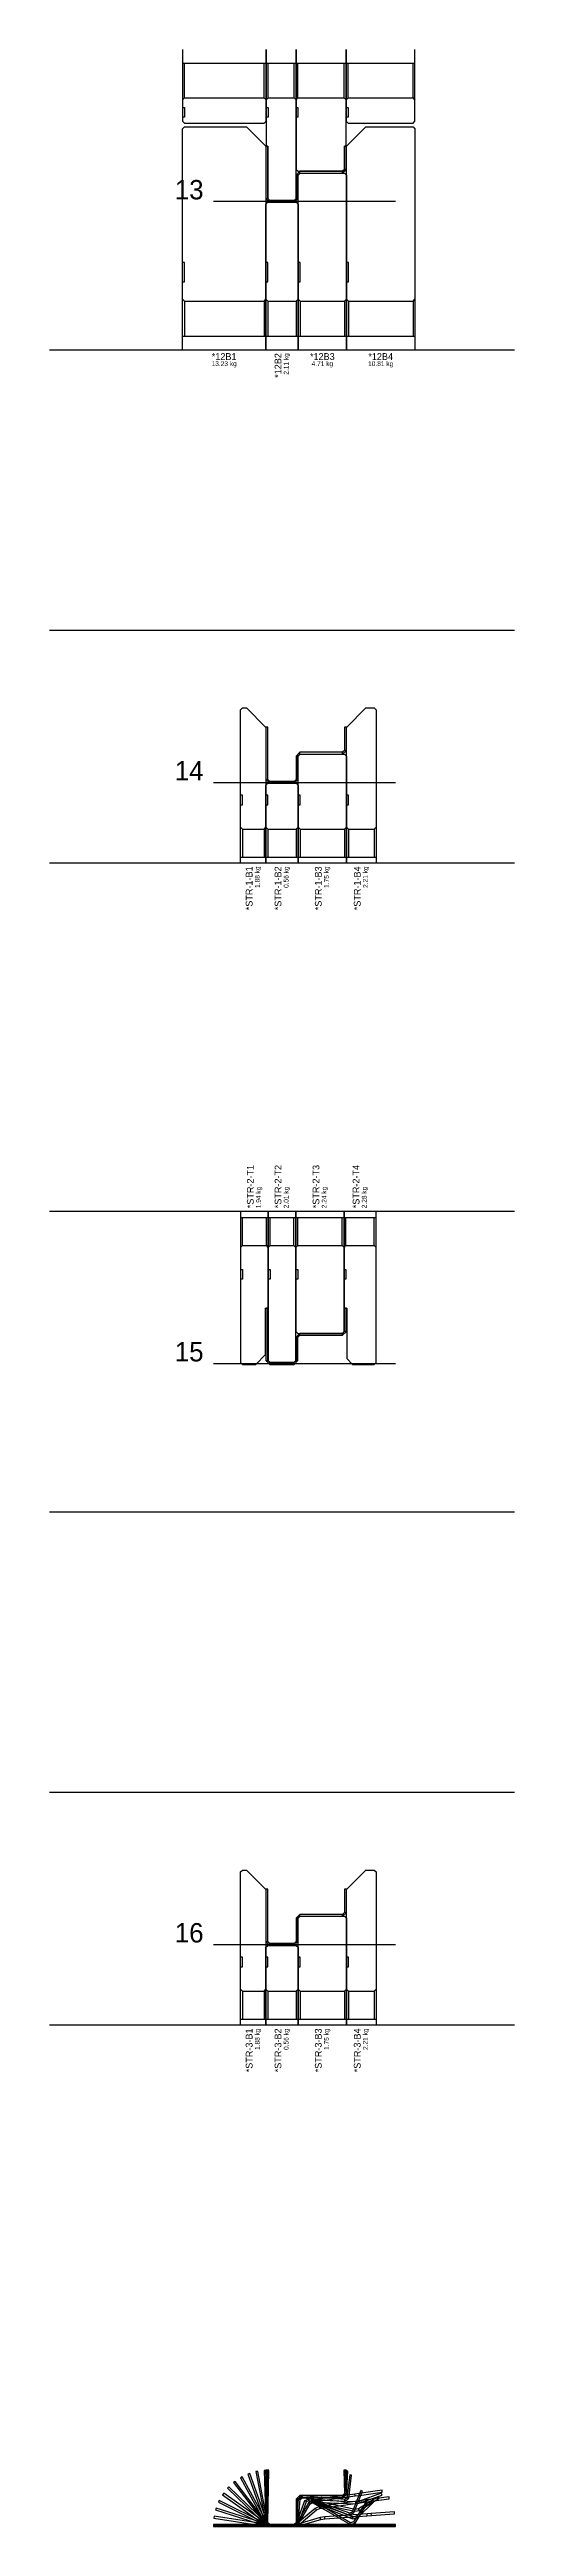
# Model space of a CAD drawing. Extents: x -20 to 662, y -5184 to -4.
# Drawn here: x 422 to 662, y -5184 to -3905 of the extents above; entities that cross this region are included whole.
import ezdxf
from ezdxf.enums import TextEntityAlignment as Align

# ---------------------------------------------------------------- set-up
doc = ezdxf.new("R2010")
doc.units = 0

msp = doc.modelspace()

# ---------------------------------------------------------------- linework, layer by layer
at = {"layer": '0-CAD-polyline', "color": 5}
for p, q in [((490.7, -3912.4), (533.9, -3912.4)), ((490.7, -3912.4), (533.9, -3912.4)), ((491.7, -3930.4), (491.7, -3912.4)), ((491.7, -3930.4), (491.7, -3912.4)), ((532.9, -3930.4), (532.9, -3912.4)), ((532.9, -3930.4), (532.9, -3912.4)), ((533.9, -3912.4), (549.3, -3912.4)), ((533.9, -3912.4), (549.3, -3912.4)), ((534.9, -3930.4), (534.9, -3912.4)), ((534.9, -3930.4), (534.9, -3912.4)), ((548.3, -3930.4), (548.3, -3912.4)), ((548.3, -3930.4), (548.3, -3912.4)), ((549.3, -3912.4), (575.2, -3912.4)), ((549.3, -3912.4), (575.2, -3912.4)), ((550.3, -3930.4), (550.3, -3912.4)), ((550.3, -3930.4), (550.3, -3912.4)), ((574.2, -3930.4), (574.2, -3912.4)), ((574.2, -3930.4), (574.2, -3912.4)), ((575.2, -3912.4), (610.7, -3912.4)), ((575.2, -3912.4), (610.7, -3912.4)), ((576.2, -3930.4), (576.2, -3912.4)), ((576.2, -3930.4), (576.2, -3912.4)), ((609.7, -3930.4), (609.7, -3912.4)), ((609.7, -3930.4), (609.7, -3912.4)), ((490.7, -3931.4), (491.7, -3930.4)), ((490.7, -3935.4), (491.7, -3935.4)), ((491.7, -3930.4), (532.9, -3930.4)), ((491.7, -3935.4), (491.7, -3940.4)), ((533.9, -3931.4), (532.9, -3930.4)), ((533.9, -3931.4), (534.9, -3930.4)), ((533.9, -3935.4), (534.9, -3935.4)), ((534.9, -3930.4), (548.3, -3930.4)), ((534.9, -3935.4), (534.9, -3940.4)), ((549.3, -3931.4), (548.3, -3930.4)), ((549.3, -3931.4), (550.3, -3930.4)), ((549.3, -3935.4), (550.3, -3935.4)), ((550.3, -3930.4), (574.2, -3930.4)), ((550.3, -3935.4), (550.3, -3940.4)), ((575.2, -3931.4), (574.2, -3930.4)), ((575.2, -3931.4), (576.2, -3930.4)), ((575.2, -3935.4), (576.2, -3935.4)), ((576.2, -3930.4), (609.7, -3930.4)), ((576.2, -3935.4), (576.2, -3940.4)), ((610.7, -3931.4), (609.7, -3930.4)), ((491.7, -3940.4), (490.7, -3940.4)), ((534.9, -3940.4), (533.9, -3940.4)), ((550.3, -3940.4), (549.3, -3940.4)), ((576.2, -3940.4), (575.2, -3940.4)), ((550.3, -3970.3), (549.3, -3970.3)), ((551.3, -3969.3), (551.3, -3968.3)), ((573.3, -3969.3), (573.3, -3968.3)), ((575.3, -3967.3), (574.3, -3967.3)), ((533.8, -3982.3), (534.8, -3982.3)), ((535.8, -3984.3), (535.8, -3983.3)), ((542.1, -3984.3), (542.1, -3983.3)), ((548.3, -3984.3), (548.3, -3983.3)), ((550.3, -3982.3), (549.3, -3982.3)), ((550.3, -4270.3), (549.3, -4270.3)), ((551.3, -4269.3), (551.3, -4268.3)), ((573.3, -4269.3), (573.3, -4268.3)), ((575.3, -4267.3), (574.3, -4267.3)), ((533.8, -4282.3), (534.8, -4282.3)), ((535.8, -4284.3), (535.8, -4283.3)), ((542.1, -4284.3), (542.1, -4283.3)), ((548.3, -4284.3), (548.3, -4283.3)), ((550.3, -4282.3), (549.3, -4282.3)), ((520.7, -4508.4), (535, -4508.4)), ((520.7, -4508.4), (535, -4508.4)), ((521.7, -4522.9), (521.7, -4508.4)), ((521.7, -4522.9), (521.7, -4508.4)), ((534, -4522.9), (534, -4508.4)), ((534, -4522.9), (534, -4508.4)), ((535, -4508.4), (549.2, -4508.4)), ((535, -4508.4), (549.2, -4508.4)), ((536, -4522.9), (536, -4508.4)), ((536, -4522.9), (536, -4508.4)), ((548.2, -4522.9), (548.2, -4508.4)), ((548.2, -4522.9), (548.2, -4508.4)), ((549.2, -4508.4), (574.1, -4508.4)), ((549.2, -4508.4), (574.1, -4508.4)), ((550.2, -4522.9), (550.2, -4508.4)), ((550.2, -4522.9), (550.2, -4508.4)), ((573.1, -4522.9), (573.1, -4508.4)), ((573.1, -4522.9), (573.1, -4508.4)), ((574.1, -4508.4), (590.7, -4508.4)), ((574.1, -4508.4), (590.7, -4508.4)), ((575.1, -4522.9), (575.1, -4508.4)), ((575.1, -4522.9), (575.1, -4508.4)), ((589.7, -4522.9), (589.7, -4508.4)), ((589.7, -4522.9), (589.7, -4508.4)), ((520.7, -4523.9), (521.7, -4522.9)), ((521.7, -4522.9), (534, -4522.9)), ((535, -4523.9), (534, -4522.9)), ((535, -4523.9), (536, -4522.9)), ((536, -4522.9), (548.2, -4522.9)), ((549.2, -4523.9), (548.2, -4522.9)), ((549.2, -4523.9), (550.2, -4522.9)), ((550.2, -4522.9), (573.1, -4522.9)), ((574.1, -4523.9), (573.1, -4522.9)), ((574.1, -4523.9), (575.1, -4522.9)), ((575.1, -4522.9), (589.7, -4522.9)), ((590.7, -4523.9), (589.7, -4522.9)), ((520.7, -4535.4), (521.7, -4535.4)), ((521.7, -4535.4), (521.7, -4540.4)), ((535, -4535.4), (536, -4535.4)), ((536, -4535.4), (536, -4540.4)), ((549.2, -4535.4), (550.2, -4535.4)), ((550.2, -4535.4), (550.2, -4540.4)), ((574.1, -4535.4), (575.1, -4535.4)), ((575.1, -4535.4), (575.1, -4540.4)), ((521.7, -4540.4), (520.7, -4540.4)), ((536, -4540.4), (535, -4540.4)), ((550.2, -4540.4), (549.2, -4540.4)), ((575.1, -4540.4), (574.1, -4540.4)), ((550.3, -4570.3), (549.3, -4570.3)), ((551.3, -4569.3), (551.3, -4568.3)), ((573.3, -4569.3), (573.3, -4568.3)), ((575.3, -4567.3), (574.3, -4567.3)), ((533.8, -4582.3), (534.8, -4582.3)), ((535.8, -4584.3), (535.8, -4583.3)), ((542.1, -4584.3), (542.1, -4583.3)), ((548.3, -4584.3), (548.3, -4583.3)), ((550.3, -4582.3), (549.3, -4582.3)), ((550.3, -4870.3), (549.3, -4870.3)), ((551.3, -4869.3), (551.3, -4868.3)), ((573.3, -4869.3), (573.3, -4868.3)), ((575.3, -4867.3), (574.3, -4867.3)), ((533.8, -4882.3), (534.8, -4882.3)), ((535.8, -4884.3), (535.8, -4883.3)), ((542.1, -4884.3), (542.1, -4883.3)), ((548.3, -4884.3), (548.3, -4883.3)), ((550.3, -4882.3), (549.3, -4882.3)), ((550.3, -5170.3), (549.3, -5170.3)), ((551.3, -5169.3), (551.3, -5168.3)), ((556.6, -5172.6), (555.8, -5172.1)), ((558, -5172.1), (558.4, -5171.2)), ((573.3, -5169.3), (573.3, -5168.3)), ((575.3, -5167.3), (574.3, -5167.3)), ((578.4, -5180.4), (578.8, -5179.4)), ((581.1, -5179.8), (580.4, -5179.1)), ((533.5, -5183.2), (534.3, -5182.6)), ((533.8, -5182.3), (534.8, -5182.3)), ((535.8, -5184.3), (535.8, -5183.3)), ((535.8, -5184.3), (535.8, -5183.3)), ((542.1, -5184.3), (542.1, -5183.3)), ((542.1, -5184.3), (542.1, -5183.3)), ((548.3, -5184.3), (548.3, -5183.3)), ((548.3, -5184.3), (548.3, -5183.3)), ((550.3, -5182.3), (549.3, -5182.3)), ((550.6, -5183), (549.8, -5182.5))]:
    msp.add_line(p, q, dxfattribs=at)
at = {"layer": '0-CAD-polyline', "color": 1}
for p, q in [((506.7, -3983.8), (600.7, -3983.8)), ((491.7, -4015.4), (490.7, -4015.4)), ((491.7, -4025.4), (491.7, -4015.4)), ((534.8, -4015.4), (533.8, -4015.4)), ((534.8, -4025.4), (534.8, -4015.4)), ((551.4, -4015.4), (550.4, -4015.4)), ((551.4, -4025.4), (551.4, -4015.4)), ((576.4, -4015.4), (575.4, -4015.4)), ((576.4, -4025.4), (576.4, -4015.4)), ((490.7, -4025.4), (491.7, -4025.4)), ((533.8, -4025.4), (534.8, -4025.4)), ((550.4, -4025.4), (551.4, -4025.4)), ((575.4, -4025.4), (576.4, -4025.4)), ((490.7, -4034.4), (491.7, -4035.4)), ((491.7, -4035.4), (491.7, -4053.4)), ((491.7, -4035.4), (532.8, -4035.4)), ((491.7, -4035.4), (491.7, -4053.4)), ((533.8, -4034.4), (532.8, -4035.4)), ((532.8, -4035.4), (532.8, -4053.4)), ((532.8, -4035.4), (532.8, -4053.4)), ((533.8, -4034.4), (534.8, -4035.4)), ((534.8, -4035.4), (534.8, -4053.4)), ((534.8, -4035.4), (549.4, -4035.4)), ((534.8, -4035.4), (534.8, -4053.4)), ((550.4, -4034.4), (549.4, -4035.4)), ((549.4, -4035.4), (549.4, -4053.4)), ((549.4, -4035.4), (549.4, -4053.4)), ((550.4, -4034.4), (551.4, -4035.4)), ((551.4, -4035.4), (551.4, -4053.4)), ((551.4, -4035.4), (574.4, -4035.4)), ((551.4, -4035.4), (551.4, -4053.4)), ((575.4, -4034.4), (574.4, -4035.4)), ((574.4, -4035.4), (574.4, -4053.4)), ((574.4, -4035.4), (574.4, -4053.4)), ((575.4, -4034.4), (576.4, -4035.4)), ((576.4, -4035.4), (576.4, -4053.4)), ((576.4, -4035.4), (609.7, -4035.4)), ((576.4, -4035.4), (576.4, -4053.4)), ((610.7, -4034.4), (609.7, -4035.4)), ((609.7, -4035.4), (609.7, -4053.4)), ((609.7, -4035.4), (609.7, -4053.4)), ((490.7, -4053.4), (533.8, -4053.4)), ((490.7, -4053.4), (533.8, -4053.4)), ((533.8, -4053.4), (550.4, -4053.4)), ((533.8, -4053.4), (550.4, -4053.4)), ((550.4, -4053.4), (575.4, -4053.4)), ((550.4, -4053.4), (575.4, -4053.4)), ((575.4, -4053.4), (610.7, -4053.4)), ((575.4, -4053.4), (610.7, -4053.4)), ((422.1, -4060.4), (662.1, -4060.4)), ((662.1, -4205.4), (422.1, -4205.4)), ((506.7, -4283.8), (600.7, -4283.8)), ((521.7, -4290.4), (520.7, -4290.4)), ((520.7, -4295.4), (521.7, -4295.4)), ((521.7, -4295.4), (521.7, -4290.4)), ((534.8, -4290.4), (533.8, -4290.4)), ((533.8, -4295.4), (534.8, -4295.4)), ((534.8, -4295.4), (534.8, -4290.4)), ((551.4, -4290.4), (550.4, -4290.4)), ((550.4, -4295.4), (551.4, -4295.4)), ((551.4, -4295.4), (551.4, -4290.4)), ((576.4, -4290.4), (575.4, -4290.4)), ((575.4, -4295.4), (576.4, -4295.4)), ((576.4, -4295.4), (576.4, -4290.4)), ((520.7, -4306.9), (521.7, -4307.9)), ((521.7, -4307.9), (521.7, -4322.4)), ((521.7, -4307.9), (532.8, -4307.9)), ((521.7, -4307.9), (521.7, -4322.4)), ((533.8, -4306.9), (532.8, -4307.9)), ((532.8, -4307.9), (532.8, -4322.4)), ((532.8, -4307.9), (532.8, -4322.4)), ((533.8, -4306.9), (534.8, -4307.9)), ((534.8, -4307.9), (534.8, -4322.4)), ((534.8, -4307.9), (549.4, -4307.9)), ((534.8, -4307.9), (534.8, -4322.4)), ((550.4, -4306.9), (549.4, -4307.9)), ((549.4, -4307.9), (549.4, -4322.4)), ((549.4, -4307.9), (549.4, -4322.4)), ((550.4, -4306.9), (551.4, -4307.9)), ((551.4, -4307.9), (551.4, -4322.4)), ((551.4, -4307.9), (574.4, -4307.9)), ((551.4, -4307.9), (551.4, -4322.4)), ((575.4, -4306.9), (574.4, -4307.9)), ((574.4, -4307.9), (574.4, -4322.4)), ((574.4, -4307.9), (574.4, -4322.4)), ((575.4, -4306.9), (576.4, -4307.9)), ((576.4, -4307.9), (576.4, -4322.4)), ((576.4, -4307.9), (589.7, -4307.9)), ((576.4, -4307.9), (576.4, -4322.4)), ((590.7, -4306.9), (589.7, -4307.9)), ((589.7, -4307.9), (589.7, -4322.4)), ((589.7, -4307.9), (589.7, -4322.4)), ((520.7, -4322.4), (533.8, -4322.4)), ((520.7, -4322.4), (533.8, -4322.4)), ((533.8, -4322.4), (550.4, -4322.4)), ((533.8, -4322.4), (550.4, -4322.4)), ((550.4, -4322.4), (575.4, -4322.4)), ((550.4, -4322.4), (575.4, -4322.4)), ((575.4, -4322.4), (590.7, -4322.4)), ((575.4, -4322.4), (590.7, -4322.4)), ((422.1, -4325.4), (662.1, -4325.4)), ((662.1, -4505.4), (422.1, -4505.4)), ((506.7, -4583.8), (600.7, -4583.8)), ((422.1, -4660.4), (662.1, -4660.4)), ((662.1, -4805.4), (422.1, -4805.4)), ((506.7, -4883.8), (600.7, -4883.8)), ((521.7, -4890.4), (520.7, -4890.4)), ((520.7, -4895.4), (521.7, -4895.4)), ((521.7, -4895.4), (521.7, -4890.4)), ((534.8, -4890.4), (533.8, -4890.4)), ((533.8, -4895.4), (534.8, -4895.4)), ((534.8, -4895.4), (534.8, -4890.4)), ((551.4, -4890.4), (550.4, -4890.4)), ((550.4, -4895.4), (551.4, -4895.4)), ((551.4, -4895.4), (551.4, -4890.4)), ((576.4, -4890.4), (575.4, -4890.4)), ((575.4, -4895.4), (576.4, -4895.4)), ((576.4, -4895.4), (576.4, -4890.4)), ((520.7, -4906.9), (521.7, -4907.9)), ((521.7, -4907.9), (521.7, -4922.4)), ((521.7, -4907.9), (532.8, -4907.9)), ((521.7, -4907.9), (521.7, -4922.4)), ((533.8, -4906.9), (532.8, -4907.9)), ((532.8, -4907.9), (532.8, -4922.4)), ((532.8, -4907.9), (532.8, -4922.4)), ((533.8, -4906.9), (534.8, -4907.9)), ((534.8, -4907.9), (534.8, -4922.4)), ((534.8, -4907.9), (549.4, -4907.9)), ((534.8, -4907.9), (534.8, -4922.4)), ((550.4, -4906.9), (549.4, -4907.9)), ((549.4, -4907.9), (549.4, -4922.4)), ((549.4, -4907.9), (549.4, -4922.4)), ((550.4, -4906.9), (551.4, -4907.9)), ((551.4, -4907.9), (551.4, -4922.4)), ((551.4, -4907.9), (574.4, -4907.9)), ((551.4, -4907.9), (551.4, -4922.4)), ((575.4, -4906.9), (574.4, -4907.9)), ((574.4, -4907.9), (574.4, -4922.4)), ((574.4, -4907.9), (574.4, -4922.4)), ((575.4, -4906.9), (576.4, -4907.9)), ((576.4, -4907.9), (576.4, -4922.4)), ((576.4, -4907.9), (589.7, -4907.9)), ((576.4, -4907.9), (576.4, -4922.4)), ((590.7, -4906.9), (589.7, -4907.9)), ((589.7, -4907.9), (589.7, -4922.4)), ((589.7, -4907.9), (589.7, -4922.4)), ((520.7, -4922.4), (533.8, -4922.4)), ((520.7, -4922.4), (533.8, -4922.4)), ((533.8, -4922.4), (550.4, -4922.4)), ((533.8, -4922.4), (550.4, -4922.4)), ((550.4, -4922.4), (575.4, -4922.4)), ((550.4, -4922.4), (575.4, -4922.4)), ((575.4, -4922.4), (590.7, -4922.4)), ((575.4, -4922.4), (590.7, -4922.4)), ((422.1, -4925.4), (662.1, -4925.4)), ((550.3, -5170.3), (549.3, -5170.3)), ((551.4, -5170.5), (550.4, -5170.4)), ((551.3, -5169.3), (551.3, -5168.3)), ((552.5, -5169.6), (552.6, -5168.6)), ((573.3, -5169.3), (573.3, -5168.3)), ((575.3, -5167.3), (574.3, -5167.3)), ((574.4, -5171.5), (574.5, -5170.5)), ((576.6, -5169.7), (575.6, -5169.6)), ((506.7, -5183.8), (600.7, -5183.8)), ((533.7, -5182.6), (534.6, -5182.4)), ((533.7, -5184.3), (533.7, -5183.3)), ((533.8, -5182.3), (534.8, -5182.3)), ((535.8, -5184.3), (535.8, -5183.3)), ((535.8, -5184.3), (535.8, -5183.3)), ((535.8, -5184.3), (535.8, -5183.3)), ((542.1, -5184.3), (542.1, -5183.3)), ((542.1, -5184.3), (542.1, -5183.3)), ((542.1, -5184.3), (542.1, -5183.3)), ((548.3, -5184.3), (548.3, -5183.3)), ((548.3, -5184.3), (548.3, -5183.3)), ((548.3, -5184.3), (548.3, -5183.3)), ((550.3, -5182.3), (549.3, -5182.3)), ((550.4, -5182.4), (549.4, -5182.4)), ((550.4, -5184.3), (550.4, -5183.3)), ((562.4, -5184.3), (562.4, -5183.3)), ((564.6, -5184.3), (564.6, -5183.3)), ((586.6, -5184.3), (586.6, -5183.3)), ((588.7, -5184.3), (588.7, -5183.3))]:
    msp.add_line(p, q, dxfattribs=at)
at = {"layer": '0-CAD-polyline', "color": 3}
for p, q in [((550.3, -5170.3), (549.3, -5170.3)), ((550.3, -5170.3), (549.3, -5170.3)), ((551.3, -5169.3), (551.3, -5168.3)), ((551.3, -5169.4), (551.3, -5168.4)), ((556.6, -5172.6), (555.8, -5172.1)), ((558.1, -5171.8), (558.1, -5170.8)), ((564.1, -5180.4), (564.1, -5179.4)), ((573.3, -5169.3), (573.3, -5168.3)), ((573.3, -5169.7), (573.3, -5168.7)), ((575.3, -5167.3), (574.3, -5167.3)), ((575.4, -5167.8), (574.4, -5167.8)), ((580.1, -5172.6), (580.1, -5171.6)), ((582.4, -5172.2), (582.1, -5171.3)), ((586.1, -5178.8), (586, -5177.8)), ((588.2, -5178.7), (588.1, -5177.7)), ((533.4, -5183.6), (534, -5182.8)), ((533.6, -5184.2), (533.7, -5183.2)), ((533.8, -5182.4), (534.8, -5182.3)), ((533.8, -5182.3), (534.8, -5182.3)), ((535.8, -5184.3), (535.8, -5183.3)), ((535.8, -5184.3), (535.8, -5183.3)), ((535.8, -5184.3), (535.8, -5183.3)), ((535.8, -5184.3), (535.8, -5183.3)), ((542.1, -5184.3), (542.1, -5183.3)), ((542.1, -5184.3), (542.1, -5183.3)), ((542.1, -5184.3), (542.1, -5183.3)), ((542.1, -5184.3), (542.1, -5183.3)), ((548.3, -5184.3), (548.3, -5183.3)), ((548.3, -5184.3), (548.3, -5183.3)), ((548.3, -5184.3), (548.3, -5183.3)), ((548.3, -5184.3), (548.3, -5183.3)), ((550.3, -5182.3), (549.3, -5182.3)), ((550.3, -5182.3), (549.3, -5182.3)), ((550.6, -5183), (549.8, -5182.5)), ((550.6, -5184), (550.3, -5183.1)), ((562.1, -5180.7), (561.8, -5179.7))]:
    msp.add_line(p, q, dxfattribs=at)
at = {"layer": '0-CAD-polyline', "color": 4}
for p, q in [((550.3, -5170.3), (549.3, -5170.3)), ((551.3, -5169.3), (551.3, -5168.3)), ((556.6, -5172.6), (555.8, -5172.1)), ((558.1, -5172), (558.3, -5171)), ((559.9, -5175.8), (559.2, -5175)), ((561.6, -5175), (561.5, -5174)), ((573.3, -5169.3), (573.3, -5168.3)), ((575.3, -5167.3), (574.3, -5167.3)), ((579.6, -5176.5), (579.8, -5175.6)), ((582.1, -5176.1), (581.6, -5175.2)), ((583.4, -5171.9), (583.3, -5170.9)), ((585.5, -5171.6), (585.4, -5170.6)), ((533.4, -5183.4), (534.1, -5182.7)), ((533.5, -5184), (533.8, -5183)), ((533.8, -5182.3), (534.8, -5182.3)), ((535.8, -5184.3), (535.8, -5183.3)), ((535.8, -5184.3), (535.8, -5183.3)), ((535.8, -5184.3), (535.8, -5183.3)), ((542.1, -5184.3), (542.1, -5183.3)), ((542.1, -5184.3), (542.1, -5183.3)), ((542.1, -5184.3), (542.1, -5183.3)), ((548.3, -5184.3), (548.3, -5183.3)), ((548.3, -5184.3), (548.3, -5183.3)), ((548.3, -5184.3), (548.3, -5183.3)), ((550.3, -5182.3), (549.3, -5182.3)), ((550.6, -5183), (549.8, -5182.5)), ((550.7, -5183.5), (550, -5182.7))]:
    msp.add_line(p, q, dxfattribs=at)
at = {"layer": '0-CAD-polyline', "color": 6}
for p, q in [((550.3, -5170.3), (549.3, -5170.3)), ((551.3, -5169.3), (551.3, -5168.3)), ((556.6, -5172.6), (555.8, -5172.1)), ((558, -5172.2), (558.5, -5171.4)), ((573.3, -5169.3), (573.3, -5168.3)), ((575.3, -5167.3), (574.3, -5167.3)), ((533.5, -5183), (534.4, -5182.5)), ((533.8, -5182.3), (534.8, -5182.3)), ((535.8, -5184.3), (535.8, -5183.3)), ((535.8, -5184.3), (535.8, -5183.3)), ((542.1, -5184.3), (542.1, -5183.3)), ((542.1, -5184.3), (542.1, -5183.3)), ((548.3, -5184.3), (548.3, -5183.3)), ((548.3, -5184.3), (548.3, -5183.3)), ((550.3, -5182.3), (549.3, -5182.3)), ((550.6, -5183), (549.8, -5182.5)), ((577, -5183.2), (577.5, -5182.4)), ((579.8, -5182.6), (578.9, -5182))]:
    msp.add_line(p, q, dxfattribs=at)
at = {"layer": '0-CAD-polyline', "color": 7}
for p, q in [((550.3, -5170.3), (549.3, -5170.3)), ((551.3, -5169.3), (551.3, -5168.3)), ((554.7, -5171.5), (553.7, -5171.1)), ((555.9, -5170.9), (556.3, -5170)), ((573.3, -5169.3), (573.3, -5168.3)), ((575.3, -5167.3), (574.3, -5167.3)), ((576.6, -5178.4), (577, -5177.5)), ((579.2, -5177.3), (578.3, -5176.9)), ((533.6, -5182.8), (534.5, -5182.4)), ((533.8, -5182.3), (534.8, -5182.3)), ((535.8, -5184.3), (535.8, -5183.3)), ((535.8, -5184.3), (535.8, -5183.3)), ((542.1, -5184.3), (542.1, -5183.3)), ((542.1, -5184.3), (542.1, -5183.3)), ((548.3, -5184.3), (548.3, -5183.3)), ((548.3, -5184.3), (548.3, -5183.3)), ((550.3, -5182.3), (549.3, -5182.3)), ((550.6, -5182.8), (549.6, -5182.4))]:
    msp.add_line(p, q, dxfattribs=at)
at = {"layer": '0-CAD-polyline', "color": 2}
for p, q in [((556.6, -5172.6), (555.8, -5172.1)), ((558.1, -5171.6), (557.9, -5170.6)), ((579.9, -5168.6), (579.7, -5167.6)), ((582, -5168.3), (581.8, -5167.3)), ((533.5, -5183.8), (533.9, -5182.9)), ((535.8, -5184.3), (535.8, -5183.3)), ((542.1, -5184.3), (542.1, -5183.3)), ((548.3, -5184.3), (548.3, -5183.3)), ((550.6, -5183), (549.8, -5182.5))]:
    msp.add_line(p, q, dxfattribs=at)
at = {"layer": '0-CAD-polyline', "color": 5}
for points in [[(490.7, -3905.4), (490.7, -3942.4), (491.7, -3943.4), (532.9, -3943.4), (533.9, -3942.4), (533.9, -3905.4)], [(533.9, -3905.4), (533.9, -3955.1), (534.1, -3955.3), (534.8, -3955.3), (534.8, -3982.3), (535.8, -3983.3), (548.3, -3983.3), (549.3, -3982.3), (549.3, -3905.4)], [(549.3, -3905.4), (549.3, -3967.3), (550.3, -3968.3), (573.3, -3968.3), (574.3, -3967.3), (574.3, -3955.3), (575, -3955.3), (575.2, -3955.1), (575.2, -3905.4)], [(575.2, -3905.4), (575.2, -3942.4), (576.2, -3943.4), (609.7, -3943.4), (610.7, -3942.4), (610.7, -3905.4)], [(490.7, -3931.4), (491.7, -3930.4), (532.9, -3930.4), (533.9, -3931.4)], [(533.9, -3931.4), (534.9, -3930.4), (548.3, -3930.4), (549.3, -3931.4)], [(549.3, -3931.4), (550.3, -3930.4), (574.2, -3930.4), (575.2, -3931.4)], [(575.2, -3931.4), (576.2, -3930.4), (609.7, -3930.4), (610.7, -3931.4)], [(534.8, -3955.3), (533.8, -3955.3), (533.8, -3982.3), (535.8, -3984.3), (542.1, -3984.3), (548.3, -3984.3), (550.3, -3982.3), (550.3, -3970.3), (551.3, -3969.3), (573.3, -3969.3), (575.3, -3967.3), (575.3, -3955.3), (574.3, -3955.3), (574.3, -3967.3), (573.3, -3968.3), (551.3, -3968.3), (549.3, -3970.3), (549.3, -3982.3), (548.3, -3983.3), (542.1, -3983.3), (535.8, -3983.3), (534.8, -3982.3), (534.8, -3955.3)], [(534.8, -4255.3), (533.8, -4255.3), (533.8, -4282.3), (535.8, -4284.3), (542.1, -4284.3), (548.3, -4284.3), (550.3, -4282.3), (550.3, -4270.3), (551.3, -4269.3), (573.3, -4269.3), (575.3, -4267.3), (575.3, -4255.3), (574.3, -4255.3), (574.3, -4267.3), (573.3, -4268.3), (551.3, -4268.3), (549.3, -4270.3), (549.3, -4282.3), (548.3, -4283.3), (542.1, -4283.3), (535.8, -4283.3), (534.8, -4282.3), (534.8, -4255.3)], [(520.7, -4505.4), (520.7, -4583.3), (521.7, -4584.3), (528.6, -4584.3), (533.6, -4579.3), (533.6, -4555.3), (534.8, -4555.3), (535, -4555.1), (535, -4505.4)], [(535, -4505.4), (535, -4582.3), (536, -4583.3), (548.2, -4583.3), (549.2, -4582.3), (549.2, -4505.4)], [(549.2, -4505.4), (549.2, -4567.3), (550.2, -4568.3), (573.1, -4568.3), (574.1, -4567.3), (574.1, -4505.4)], [(574.1, -4505.4), (574.1, -4555.1), (574.3, -4555.3), (575.5, -4555.3), (575.5, -4581.3), (578.5, -4584.3), (589.7, -4584.3), (590.7, -4583.3), (590.7, -4505.4)], [(520.7, -4523.9), (521.7, -4522.9), (534, -4522.9), (535, -4523.9)], [(535, -4523.9), (536, -4522.9), (548.2, -4522.9), (549.2, -4523.9)], [(549.2, -4523.9), (550.2, -4522.9), (573.1, -4522.9), (574.1, -4523.9)], [(574.1, -4523.9), (575.1, -4522.9), (589.7, -4522.9), (590.7, -4523.9)], [(534.8, -4555.3), (533.8, -4555.3), (533.8, -4582.3), (535.8, -4584.3), (542.1, -4584.3), (548.3, -4584.3), (550.3, -4582.3), (550.3, -4570.3), (551.3, -4569.3), (573.3, -4569.3), (575.3, -4567.3), (575.3, -4555.3), (574.3, -4555.3), (574.3, -4567.3), (573.3, -4568.3), (551.3, -4568.3), (549.3, -4570.3), (549.3, -4582.3), (548.3, -4583.3), (542.1, -4583.3), (535.8, -4583.3), (534.8, -4582.3), (534.8, -4555.3)], [(534.8, -4855.3), (533.8, -4855.3), (533.8, -4882.3), (535.8, -4884.3), (542.1, -4884.3), (548.3, -4884.3), (550.3, -4882.3), (550.3, -4870.3), (551.3, -4869.3), (573.3, -4869.3), (575.3, -4867.3), (575.3, -4855.3), (574.3, -4855.3), (574.3, -4867.3), (573.3, -4868.3), (551.3, -4868.3), (549.3, -4870.3), (549.3, -4882.3), (548.3, -4883.3), (542.1, -4883.3), (535.8, -4883.3), (534.8, -4882.3), (534.8, -4855.3)], [(517.9, -5161.1), (517.1, -5161.7), (533.5, -5183.2), (535.8, -5184.3), (542.1, -5184.3), (548.3, -5184.3), (550.6, -5183), (556.6, -5172.6), (558, -5172.1), (578.4, -5180.4), (581.1, -5179.8), (589.7, -5171.5), (589, -5170.8), (580.4, -5179.1), (578.8, -5179.4), (558.4, -5171.2), (555.8, -5172.1), (549.8, -5182.5), (548.3, -5183.3), (542.1, -5183.3), (535.8, -5183.3), (534.3, -5182.6), (517.9, -5161.1)], [(535.3, -5155.3), (534.3, -5155.3), (533.8, -5182.3), (535.8, -5184.3), (542.1, -5184.3), (548.3, -5184.3), (550.3, -5182.3), (550.3, -5170.3), (551.3, -5169.3), (573.3, -5169.3), (575.3, -5167.3), (574.9, -5155.3), (573.9, -5155.3), (574.3, -5167.3), (573.3, -5168.3), (551.3, -5168.3), (549.3, -5170.3), (549.3, -5182.3), (548.3, -5183.3), (542.1, -5183.3), (535.8, -5183.3), (534.8, -5182.3), (535.3, -5155.3)]]:
    msp.add_lwpolyline(points, dxfattribs=at)
at = {"layer": '0-CAD-polyline', "color": 1}
for points in [[(490.7, -4060.4), (490.7, -3946.4), (491.7, -3945.4), (523.8, -3945.4), (533.8, -3955.4), (533.8, -4060.4)], [(575.4, -4060.4), (575.4, -3955.4), (585.4, -3945.4), (609.7, -3945.4), (610.7, -3946.4), (610.7, -4060.4)], [(550.4, -4060.4), (550.4, -3970.3), (551.4, -3969.3), (574.4, -3969.3), (575.4, -3970.3), (575.4, -4060.4)], [(533.8, -4060.4), (533.8, -3985.3), (534.8, -3984.3), (549.4, -3984.3), (550.4, -3985.3), (550.4, -4060.4)], [(490.7, -4034.4), (491.7, -4035.4), (532.8, -4035.4), (533.8, -4034.4)], [(533.8, -4034.4), (534.8, -4035.4), (549.4, -4035.4), (550.4, -4034.4)], [(550.4, -4034.4), (551.4, -4035.4), (574.4, -4035.4), (575.4, -4034.4)], [(575.4, -4034.4), (576.4, -4035.4), (609.7, -4035.4), (610.7, -4034.4)], [(520.7, -4325.4), (520.7, -4246.4), (521.7, -4245.4), (523.8, -4245.4), (533.8, -4255.4), (533.8, -4325.4)], [(575.4, -4325.4), (575.4, -4255.4), (585.4, -4245.4), (589.7, -4245.4), (590.7, -4246.4), (590.7, -4325.4)], [(550.4, -4325.4), (550.4, -4270.3), (551.4, -4269.3), (574.4, -4269.3), (575.4, -4270.3), (575.4, -4325.4)], [(533.8, -4325.4), (533.8, -4285.3), (534.8, -4284.3), (549.4, -4284.3), (550.4, -4285.3), (550.4, -4325.4)], [(520.7, -4306.9), (521.7, -4307.9), (532.8, -4307.9), (533.8, -4306.9)], [(533.8, -4306.9), (534.8, -4307.9), (549.4, -4307.9), (550.4, -4306.9)], [(550.4, -4306.9), (551.4, -4307.9), (574.4, -4307.9), (575.4, -4306.9)], [(575.4, -4306.9), (576.4, -4307.9), (589.7, -4307.9), (590.7, -4306.9)], [(520.7, -4925.4), (520.7, -4846.4), (521.7, -4845.4), (523.8, -4845.4), (533.8, -4855.4), (533.8, -4925.4)], [(575.4, -4925.4), (575.4, -4855.4), (585.4, -4845.4), (589.7, -4845.4), (590.7, -4846.4), (590.7, -4925.4)], [(550.4, -4925.4), (550.4, -4870.3), (551.4, -4869.3), (574.4, -4869.3), (575.4, -4870.3), (575.4, -4925.4)], [(533.8, -4925.4), (533.8, -4885.3), (534.8, -4884.3), (549.4, -4884.3), (550.4, -4885.3), (550.4, -4925.4)], [(520.7, -4906.9), (521.7, -4907.9), (532.8, -4907.9), (533.8, -4906.9)], [(533.8, -4906.9), (534.8, -4907.9), (549.4, -4907.9), (550.4, -4906.9)], [(550.4, -4906.9), (551.4, -4907.9), (574.4, -4907.9), (575.4, -4906.9)], [(575.4, -4906.9), (576.4, -4907.9), (589.7, -4907.9), (590.7, -4906.9)], [(529.6, -5155.9), (528.6, -5156), (533.7, -5182.6), (535.8, -5184.3), (542.1, -5184.3), (548.3, -5184.3), (550.4, -5182.4), (551.4, -5170.5), (552.5, -5169.6), (574.4, -5171.5), (576.6, -5169.7), (578, -5157.8), (577, -5157.7), (575.6, -5169.6), (574.5, -5170.5), (552.6, -5168.6), (550.4, -5170.4), (549.4, -5182.4), (548.3, -5183.3), (542.1, -5183.3), (535.8, -5183.3), (534.6, -5182.4), (529.6, -5155.9)], [(534.8, -5155.3), (533.8, -5155.3), (533.8, -5182.3), (535.8, -5184.3), (542.1, -5184.3), (548.3, -5184.3), (550.3, -5182.3), (550.3, -5170.3), (551.3, -5169.3), (573.3, -5169.3), (575.3, -5167.3), (575.3, -5155.3), (574.3, -5155.3), (574.3, -5167.3), (573.3, -5168.3), (551.3, -5168.3), (549.3, -5170.3), (549.3, -5182.3), (548.3, -5183.3), (542.1, -5183.3), (535.8, -5183.3), (534.8, -5182.3), (534.8, -5155.3)], [(506.7, -5183.3), (506.7, -5184.3), (533.7, -5184.3), (535.8, -5184.3), (542.1, -5184.3), (548.3, -5184.3), (550.4, -5184.3), (562.4, -5184.3), (564.6, -5184.3), (586.6, -5184.3), (588.7, -5184.3), (600.7, -5184.3), (600.7, -5183.3), (588.7, -5183.3), (586.6, -5183.3), (564.6, -5183.3), (562.4, -5183.3), (550.4, -5183.3), (548.3, -5183.3), (542.1, -5183.3), (535.8, -5183.3), (533.7, -5183.3), (506.7, -5183.3)]]:
    msp.add_lwpolyline(points, dxfattribs=at)
at = {"layer": '0-CAD-polyline', "color": 2}
msp.add_lwpolyline([(509.7, -5170.9), (509.3, -5171.8), (533.5, -5183.8), (535.8, -5184.3), (542.1, -5184.3), (548.3, -5184.3), (550.6, -5183), (556.6, -5172.6), (558.1, -5171.6), (579.9, -5168.6), (582, -5168.3), (593.8, -5166.6), (593.7, -5165.6), (581.8, -5167.3), (579.7, -5167.6), (557.9, -5170.6), (555.8, -5172.1), (549.8, -5182.5), (548.3, -5183.3), (542.1, -5183.3), (535.8, -5183.3), (533.9, -5182.9), (509.7, -5170.9)], dxfattribs=at)
at = {"layer": '0-CAD-polyline', "color": 4}
for points in [[(514.7, -5163.9), (514, -5164.6), (533.4, -5183.4), (535.8, -5184.3), (542.1, -5184.3), (548.3, -5184.3), (550.6, -5183), (556.6, -5172.6), (558.1, -5172), (579.6, -5176.5), (582.1, -5176.1), (592.3, -5169.7), (591.8, -5168.9), (581.6, -5175.2), (579.8, -5175.6), (558.3, -5171), (555.8, -5172.1), (549.8, -5182.5), (548.3, -5183.3), (542.1, -5183.3), (535.8, -5183.3), (534.1, -5182.7), (514.7, -5163.9)], [(534.8, -5155.3), (533.8, -5155.3), (533.8, -5182.3), (535.8, -5184.3), (542.1, -5184.3), (548.3, -5184.3), (550.3, -5182.3), (550.3, -5170.3), (551.3, -5169.3), (573.3, -5169.3), (575.3, -5167.3), (575.3, -5155.3), (574.3, -5155.3), (574.3, -5167.3), (573.3, -5168.3), (551.3, -5168.3), (549.3, -5170.3), (549.3, -5182.3), (548.3, -5183.3), (542.1, -5183.3), (535.8, -5183.3), (534.8, -5182.3), (534.8, -5155.3)], [(508.1, -5174.9), (507.8, -5175.8), (533.5, -5184), (535.8, -5184.3), (542.1, -5184.3), (548.3, -5184.3), (550.7, -5183.5), (559.9, -5175.8), (561.6, -5175), (583.4, -5171.9), (585.5, -5171.6), (597.4, -5170), (597.3, -5169), (585.4, -5170.6), (583.3, -5170.9), (561.5, -5174), (559.2, -5175), (550, -5182.7), (548.3, -5183.3), (542.1, -5183.3), (535.8, -5183.3), (533.8, -5183), (508.1, -5174.9)]]:
    msp.add_lwpolyline(points, dxfattribs=at)
at = {"layer": '0-CAD-polyline', "color": 6}
for points in [[(521.5, -5158.7), (520.7, -5159.2), (533.5, -5183), (535.8, -5184.3), (542.1, -5184.3), (548.3, -5184.3), (550.6, -5183), (556.6, -5172.6), (558, -5172.2), (577, -5183.2), (579.8, -5182.6), (586.1, -5172.4), (585.3, -5171.8), (578.9, -5182), (577.5, -5182.4), (558.5, -5171.4), (555.8, -5172.1), (549.8, -5182.5), (548.3, -5183.3), (542.1, -5183.3), (535.8, -5183.3), (534.4, -5182.5), (521.5, -5158.7)], [(534.8, -5155.3), (533.8, -5155.3), (533.8, -5182.3), (535.8, -5184.3), (542.1, -5184.3), (548.3, -5184.3), (550.3, -5182.3), (550.3, -5170.3), (551.3, -5169.3), (573.3, -5169.3), (575.3, -5167.3), (575.3, -5155.3), (574.3, -5155.3), (574.3, -5167.3), (573.3, -5168.3), (551.3, -5168.3), (549.3, -5170.3), (549.3, -5182.3), (548.3, -5183.3), (542.1, -5183.3), (535.8, -5183.3), (534.8, -5182.3), (534.8, -5155.3)]]:
    msp.add_lwpolyline(points, dxfattribs=at)
at = {"layer": '0-CAD-polyline', "color": 7}
for points in [[(525.5, -5157), (524.5, -5157.3), (533.6, -5182.8), (535.8, -5184.3), (542.1, -5184.3), (548.3, -5184.3), (550.6, -5182.8), (554.7, -5171.5), (555.9, -5170.9), (576.6, -5178.4), (579.2, -5177.3), (583.7, -5166.1), (582.8, -5165.8), (578.3, -5176.9), (577, -5177.5), (556.3, -5170), (553.7, -5171.1), (549.6, -5182.4), (548.3, -5183.3), (542.1, -5183.3), (535.8, -5183.3), (534.5, -5182.4), (525.5, -5157)], [(534.8, -5155.3), (533.8, -5155.3), (533.8, -5182.3), (535.8, -5184.3), (542.1, -5184.3), (548.3, -5184.3), (550.3, -5182.3), (550.3, -5170.3), (551.3, -5169.3), (573.3, -5169.3), (575.3, -5167.3), (575.3, -5155.3), (574.3, -5155.3), (574.3, -5167.3), (573.3, -5168.3), (551.3, -5168.3), (549.3, -5170.3), (549.3, -5182.3), (548.3, -5183.3), (542.1, -5183.3), (535.8, -5183.3), (534.8, -5182.3), (534.8, -5155.3)]]:
    msp.add_lwpolyline(points, dxfattribs=at)
at = {"layer": '0-CAD-polyline', "color": 3}
for points in [[(533.8, -5155.4), (532.8, -5155.4), (533.8, -5182.4), (535.8, -5184.3), (542.1, -5184.3), (548.3, -5184.3), (550.3, -5182.3), (550.3, -5170.3), (551.3, -5169.4), (573.3, -5169.7), (575.4, -5167.8), (576, -5155.8), (575, -5155.8), (574.4, -5167.8), (573.3, -5168.7), (551.3, -5168.4), (549.3, -5170.3), (549.3, -5182.3), (548.3, -5183.3), (542.1, -5183.3), (535.8, -5183.3), (534.8, -5182.3), (533.8, -5155.4)], [(534.8, -5155.3), (533.8, -5155.3), (533.8, -5182.3), (535.8, -5184.3), (542.1, -5184.3), (548.3, -5184.3), (550.3, -5182.3), (550.3, -5170.3), (551.3, -5169.3), (573.3, -5169.3), (575.3, -5167.3), (575.3, -5155.3), (574.3, -5155.3), (574.3, -5167.3), (573.3, -5168.3), (551.3, -5168.3), (549.3, -5170.3), (549.3, -5182.3), (548.3, -5183.3), (542.1, -5183.3), (535.8, -5183.3), (534.8, -5182.3), (534.8, -5155.3)], [(507.1, -5179), (506.9, -5180), (533.6, -5184.2), (535.8, -5184.3), (542.1, -5184.3), (548.3, -5184.3), (550.6, -5184), (562.1, -5180.7), (564.1, -5180.4), (586.1, -5178.8), (588.2, -5178.7), (600.2, -5177.8), (600.1, -5176.8), (588.1, -5177.7), (586, -5177.8), (564.1, -5179.4), (561.8, -5179.7), (550.3, -5183.1), (548.3, -5183.3), (542.1, -5183.3), (535.8, -5183.3), (533.7, -5183.2), (507.1, -5179)], [(512, -5167.2), (511.4, -5168), (533.4, -5183.6), (535.8, -5184.3), (542.1, -5184.3), (548.3, -5184.3), (550.6, -5183), (556.6, -5172.6), (558.1, -5171.8), (580.1, -5172.6), (582.4, -5172.2), (593.7, -5168.1), (593.3, -5167.2), (582.1, -5171.3), (580.1, -5171.6), (558.1, -5170.8), (555.8, -5172.1), (549.8, -5182.5), (548.3, -5183.3), (542.1, -5183.3), (535.8, -5183.3), (534, -5182.8), (512, -5167.2)]]:
    msp.add_lwpolyline(points, dxfattribs=at)

# ---------------------------------------------------------------- texts
at = {"layer": '0-CAD-polyline'}
for s, p in [('13', (486.7, -3982.8)), ('14', (486.7, -4282.8)), ('15', (486.7, -4582.8)), ('16', (486.7, -4882.8))]:
    msp.add_text(s, height=10, dxfattribs=at).set_placement(p)
at = {"layer": '0-CAD-polyline', "color": 1}
for s, height, p in [('*12B1', 3.5, (512.2, -4062.2)), ('13.23 kg', 2.45, (512.2, -4066.4)), ('*12B3', 3.5, (562.9, -4062.2)), ('4.71 kg', 2.45, (562.9, -4066.4)), ('*12B4', 3.5, (593, -4062.2)), ('10.81 kg', 2.45, (593, -4066.4))]:
    msp.add_text(s, height=height, dxfattribs=at).set_placement(p, align=Align.TOP_CENTER)
for s, height, p in [('*12B2', 3.5, (540, -4062.2)), ('2.11 kg', 2.45, (544.2, -4062.2)), ('*STR-1-B1', 3.5, (525.1, -4327.2)), ('1.88 kg', 2.45, (529.3, -4327.2)), ('*STR-1-B2', 3.5, (540, -4327.2)), ('0.56 kg', 2.45, (544.2, -4327.2)), ('*STR-1-B3', 3.5, (560.8, -4327.2)), ('1.75 kg', 2.45, (565, -4327.2)), ('*STR-1-B4', 3.5, (580.9, -4327.2)), ('2.21 kg', 2.45, (585.1, -4327.2)), ('*STR-3-B1', 3.5, (525.1, -4927.2)), ('1.88 kg', 2.45, (529.3, -4927.2)), ('*STR-3-B2', 3.5, (540, -4927.2)), ('0.56 kg', 2.45, (544.2, -4927.2)), ('*STR-3-B3', 3.5, (560.8, -4927.2)), ('1.75 kg', 2.45, (565, -4927.2)), ('*STR-3-B4', 3.5, (580.9, -4927.2)), ('2.21 kg', 2.45, (585.1, -4927.2))]:
    msp.add_text(s, height=height, rotation=90, dxfattribs=at).set_placement(p, align=Align.MIDDLE_RIGHT)
at = {"layer": '0-CAD-polyline', "color": 5}
for s, height, p in [('*STR-2-T1', 3.5, (525.7, -4503.7)), ('*STR-2-T2', 3.5, (540, -4503.7)), ('*STR-2-T3', 3.5, (559.6, -4503.7)), ('*STR-2-T4', 3.5, (580.3, -4503.7)), ('1.94 kg', 2.45, (529.9, -4503.7)), ('2.01 kg', 2.45, (544.2, -4503.7)), ('2.24 kg', 2.45, (563.8, -4503.7)), ('2.28 kg', 2.45, (584.5, -4503.7))]:
    msp.add_text(s, height=height, rotation=90, dxfattribs=at).set_placement(p, align=Align.MIDDLE_LEFT)

doc.saveas('drawing.dxf')
